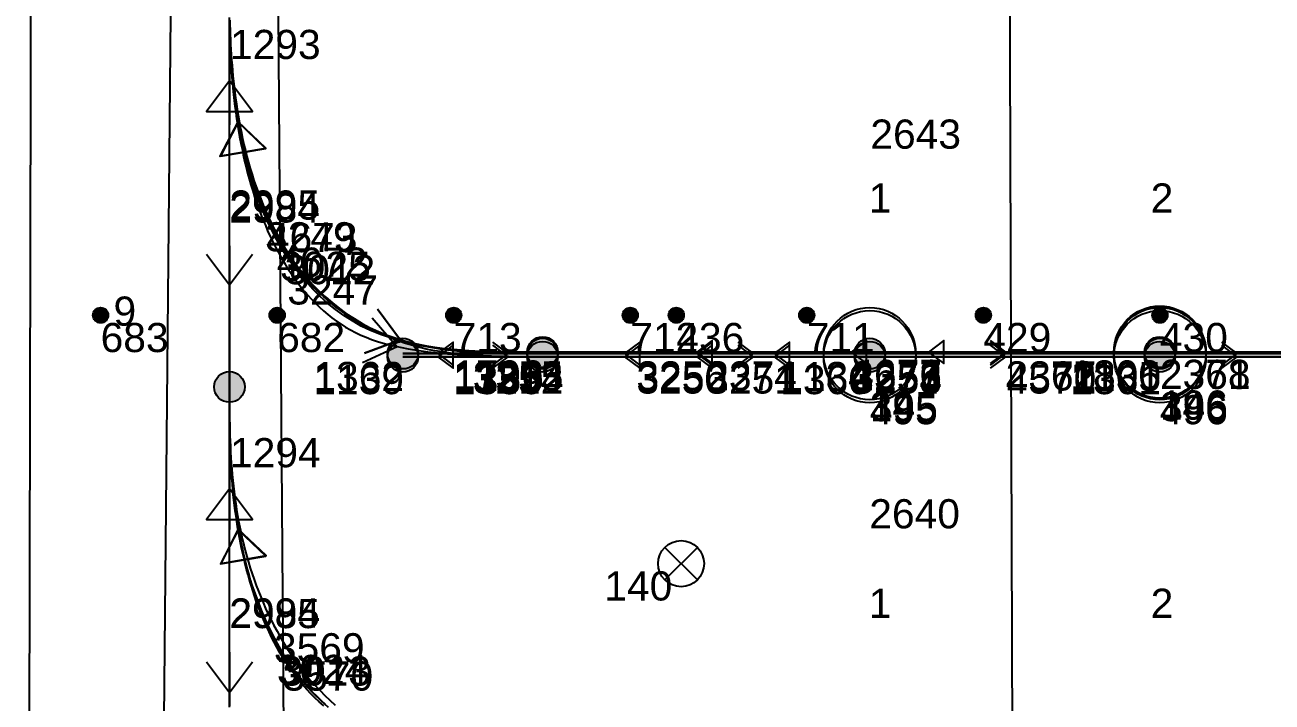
# Model space of a CAD drawing. Header units: millimetres. Extents: x 1508 to 209369, y 3688 to 146097.
# Drawn here: x 153237 to 161361, y 31442 to 35852 of the extents above; entities that cross this region are included whole.
import ezdxf

# ---------------------------------------------------------------- set-up
doc = ezdxf.new("R2010")
doc.units = ezdxf.units.MM
for name, color, linetype, true_color in [('Ndc8_Activity_DuiGao_Erceng', 1, 'Continuous', 0xff0000), ('Ndc8_Activity_DuiGao_ErcengID', 1, 'Continuous', 0xff0000), ('Ndc8_Activity_DuiGao_Sanceng', 1, 'Continuous', 0xff0000), ('Ndc8_Activity_DuiGao_SancengID', 1, 'Continuous', 0xff0000), ('Ndc8_Activity_DuiGao_Yiceng', 1, 'Continuous', 0xff0000), ('Ndc8_Activity_DuiGao_YicengID', 1, 'Continuous', 0xff0000), ('Ndc8_Cluster', 7, 'Continuous', 0x808000), ('Ndc8_Point', 7, 'Continuous', 0x000080), ('Ndc8_PointID', 7, 'Continuous', 0x000080), ('Ndc8_Reflector', 7, 'Continuous', 0x008000), ('Ndc8_ReflectorID', 7, 'Continuous', 0x008000), ('Ndc8_SD2_Bwd_AutoLoadEnabled', 7, 'Continuous', 0x0080c0), ('Ndc8_SD2_Bwd_AutoLoadEnabledID', 7, 'Continuous', 0x0080c0), ('Ndc8_SD2_Bwd_LoadOperation', 5, 'Continuous', 0x0000ff), ('Ndc8_SD2_Bwd_LoadOperationID', 5, 'Continuous', 0x0000ff), ('Ndc8_SD2_Bwd_NoForkAutoAdjust', 5, 'Continuous', 0x0000ff), ('Ndc8_SD2_Bwd_NoForkAutoAdjustID', 5, 'Continuous', 0x0000ff), ('Ndc8_SD2_Forward', 5, 'Continuous', 0x0000ff), ('Ndc8_SD2_ForwardID', 5, 'Continuous', 0x0000ff), ('Ndc8_SD2_Fwd_NoForkAutoAdjust', 5, 'Continuous', 0x0000ff), ('Ndc8_SD2_Fwd_NoForkAutoAdjustID', 5, 'Continuous', 0x0000ff), ('Ndc8_SD2_JiangCha', 5, 'Continuous', 0x0000ff), ('Ndc8_SD2_JiangChaID', 5, 'Continuous', 0x0000ff), ('Ndc8_SD2_Reverse', 5, 'Continuous', 0x0000ff), ('Ndc8_SD2_ReverseID', 5, 'Continuous', 0x0000ff), ('Ndc8_Spot', 1, 'Continuous', 0xff0000), ('Ndc8_SpotID', 1, 'Continuous', 0xff0000), ('Ndc8_Text', 7, 'Continuous', 0x000000)]:
    doc.layers.add(name, color=color, linetype=linetype, true_color=true_color)
doc.styles.add('Ndc8Style', font='arial.ttf', dxfattribs={"height": 0.2})

msp = doc.modelspace()

# ---------------------------------------------------------------- hatches: boundary and pattern name
at = {"layer": 'Ndc8_Point'}
h = msp.add_hatch(color=256, dxfattribs=at)
edge = h.paths.add_edge_path(flags=0)
edge.add_arc((155699, 33711), 100, 0, 360)
h = msp.add_hatch(color=256, dxfattribs=at)
edge = h.paths.add_edge_path(flags=0)
edge.add_arc((156609, 33721), 100, 0, 360)
h = msp.add_hatch(color=256, dxfattribs=at)
edge = h.paths.add_edge_path(flags=0)
edge.add_arc((156609, 33711), 100, 0, 360)
h = msp.add_hatch(color=256, dxfattribs=at)
edge = h.paths.add_edge_path(flags=0)
edge.add_arc((158740, 33711), 100, 0, 360)
h = msp.add_hatch(color=256, dxfattribs=at)
edge = h.paths.add_edge_path(flags=0)
edge.add_arc((160630, 33721), 100, 0, 360)
h = msp.add_hatch(color=256, dxfattribs=at)
edge = h.paths.add_edge_path(flags=0)
edge.add_arc((160630, 33711), 100, 0, 360)
h = msp.add_hatch(color=256, dxfattribs=at)
edge = h.paths.add_edge_path(flags=0)
edge.add_arc((155699, 33691), 100, 0, 360)
h = msp.add_hatch(color=256, dxfattribs=at)
edge = h.paths.add_edge_path(flags=0)
edge.add_arc((156609, 33691), 100, 0, 360)
h = msp.add_hatch(color=256, dxfattribs=at)
edge = h.paths.add_edge_path(flags=0)
edge.add_arc((158740, 33691), 100, 0, 360)
h = msp.add_hatch(color=256, dxfattribs=at)
edge = h.paths.add_edge_path(flags=0)
edge.add_arc((160630, 33691), 100, 0, 360)
h = msp.add_hatch(color=256, dxfattribs=at)
edge = h.paths.add_edge_path(flags=0)
edge.add_arc((154569, 33494), 100, 0, 360)
at = {"layer": 'Ndc8_Spot'}
h = msp.add_hatch(color=256, dxfattribs=at)
edge = h.paths.add_edge_path(flags=0)
edge.add_arc((153730, 33961), 50, 0, 360)
h = msp.add_hatch(color=256, dxfattribs=at)
edge = h.paths.add_edge_path(flags=0)
edge.add_arc((154880, 33961), 50, 0, 360)
h = msp.add_hatch(color=256, dxfattribs=at)
edge = h.paths.add_edge_path(flags=0)
edge.add_arc((156030, 33961), 50, 0, 360)
h = msp.add_hatch(color=256, dxfattribs=at)
edge = h.paths.add_edge_path(flags=0)
edge.add_arc((157180, 33961), 50, 0, 360)
h = msp.add_hatch(color=256, dxfattribs=at)
edge = h.paths.add_edge_path(flags=0)
edge.add_arc((157480, 33961), 50, 0, 360)
h = msp.add_hatch(color=256, dxfattribs=at)
edge = h.paths.add_edge_path(flags=0)
edge.add_arc((158330, 33961), 50, 0, 360)
h = msp.add_hatch(color=256, dxfattribs=at)
edge = h.paths.add_edge_path(flags=0)
edge.add_arc((159480, 33961), 50, 0, 360)
h = msp.add_hatch(color=256, dxfattribs=at)
edge = h.paths.add_edge_path(flags=0)
edge.add_arc((160630, 33961), 50, 0, 360)

# ---------------------------------------------------------------- linework, layer by layer
at = {"layer": 'Ndc8_Activity_DuiGao_Erceng'}
for centre in [(158740, 33711), (160630, 33711)]:
    msp.add_circle(centre, 300, dxfattribs=at)
at = {"layer": 'Ndc8_Activity_DuiGao_Sanceng'}
for centre in [(158740, 33691), (160630, 33691)]:
    msp.add_circle(centre, 300, dxfattribs=at)
at = {"layer": 'Ndc8_Activity_DuiGao_Yiceng'}
for centre in [(158740, 33711), (160630, 33721)]:
    msp.add_circle(centre, 300, dxfattribs=at)
at = {"layer": 'Ndc8_Cluster'}
for points in [[(153314, 55621), (153237, 17442), (159717, 17319), (159585, 55859), (155453, 55679), (155305, 56105), (158582, 58184), (158534, 58615), (155109, 56833), (154791, 57985), (154262, 57994), (153898, 55663)], [(154394, 57933), (154034, 19868), (155009, 19869), (154742, 55801), (158706, 58354), (158574, 58567), (154811, 56554), (154727, 57932)]]:
    msp.add_lwpolyline(points, close=True, dxfattribs=at)
at = {"layer": 'Ndc8_Point'}
for centre in [(155699, 33711), (156609, 33721), (156609, 33711), (158740, 33711), (160630, 33721), (160630, 33711), (155699, 33691), (156609, 33691), (158740, 33691), (160630, 33691), (154569, 33494)]:
    msp.add_circle(centre, 100, dxfattribs=at)
at = {"layer": 'Ndc8_Reflector'}
for p, q in [((157617, 32449), (157405, 32237)), ((157405, 32449), (157617, 32237))]:
    msp.add_line(p, q, dxfattribs=at)
msp.add_circle((157511, 32343), 150, dxfattribs=at)
at = {"layer": 'Ndc8_SD2_Bwd_AutoLoadEnabled'}
for points in [[(154570, 35876), (154571, 35836), (154572, 35797), (154573, 35757), (154574, 35717), (154576, 35678), (154578, 35638), (154580, 35599), (154580, 35599), (154582, 35559), (154585, 35519), (154588, 35479), (154592, 35440), (154596, 35400), (154600, 35360), (154605, 35321), (154610, 35281), (154616, 35241), (154622, 35202), (154628, 35162), (154635, 35123), (154643, 35083), (154651, 35044), (154651, 35044), (154659, 35005), (154668, 34965), (154677, 34926), (154687, 34887), (154698, 34849), (154709, 34810), (154721, 34771), (154733, 34733), (154746, 34695), (154759, 34658), (154773, 34620), (154787, 34583), (154803, 34547), (154818, 34511), (154818, 34511), (154835, 34475), (154852, 34440), (154869, 34405), (154888, 34370), (154906, 34337), (154926, 34304), (154946, 34271), (154967, 34239), (154988, 34208), (155010, 34178), (155033, 34148), (155056, 34119), (155080, 34092), (155104, 34065), (155104, 34065), (155129, 34039), (155155, 34014), (155182, 33989), (155209, 33966), (155237, 33944), (155266, 33923), (155296, 33903), (155326, 33884), (155358, 33866), (155391, 33848), (155424, 33832), (155459, 33818), (155495, 33804), (155533, 33791), (155533, 33791), (155571, 33779), (155610, 33768), (155651, 33759), (155692, 33750), (155734, 33742), (155776, 33735), (155819, 33729), (155861, 33723), (155904, 33718), (155947, 33714), (155989, 33710), (156031, 33707), (156072, 33704), (156112, 33702), (156112, 33702), (156152, 33700), (156190, 33698), (156228, 33696), (156265, 33695), (156301, 33694), (156337, 33693), (156372, 33692), (156407, 33692), (156441, 33691), (156475, 33691), (156509, 33691), (156542, 33691), (156576, 33691), (156609, 33691)], [(154571, 35883), (154572, 35843), (154573, 35804), (154574, 35763), (154576, 35723), (154578, 35681), (154581, 35640), (154584, 35597), (154584, 35597), (154587, 35554), (154591, 35511), (154595, 35467), (154600, 35422), (154606, 35377), (154612, 35331), (154619, 35285), (154627, 35239), (154635, 35192), (154644, 35144), (154655, 35097), (154666, 35049), (154678, 35001), (154691, 34952), (154691, 34952), (154704, 34904), (154720, 34855), (154736, 34806), (154753, 34757), (154772, 34709), (154792, 34660), (154813, 34612), (154836, 34564), (154860, 34516), (154886, 34469), (154913, 34423), (154942, 34377), (154973, 34331), (155006, 34287), (155006, 34287), (155040, 34243), (155076, 34200), (155114, 34158), (155154, 34118), (155196, 34079), (155240, 34041), (155285, 34005), (155332, 33971), (155382, 33939), (155433, 33908), (155485, 33880), (155540, 33855), (155597, 33831), (155655, 33811), (155655, 33811), (155715, 33793), (155778, 33778), (155841, 33765), (155906, 33754), (155973, 33745), (156040, 33738), (156109, 33732), (156179, 33728), (156249, 33725), (156320, 33723), (156392, 33722), (156464, 33721), (156537, 33721), (156609, 33721)], [(154572, 35853), (154573, 35822), (154574, 35790), (154575, 35758), (154577, 35725), (154577, 35725), (154579, 35692), (154581, 35659), (154583, 35625), (154586, 35591), (154589, 35556), (154592, 35521), (154595, 35485), (154599, 35449), (154604, 35413), (154609, 35376), (154614, 35339), (154619, 35302), (154625, 35265), (154632, 35227), (154632, 35227), (154639, 35189), (154647, 35151), (154655, 35112), (154663, 35073), (154673, 35035), (154683, 34996), (154693, 34956), (154705, 34917), (154717, 34877), (154729, 34838), (154743, 34798), (154758, 34758), (154773, 34719), (154789, 34679), (154789, 34679), (154806, 34639), (154824, 34599), (154843, 34559), (154863, 34520), (154884, 34480), (154905, 34442), (154928, 34403), (154951, 34366), (154975, 34329), (155000, 34292), (155026, 34257), (155053, 34223), (155081, 34189), (155109, 34157), (155109, 34157), (155138, 34126), (155169, 34096), (155199, 34068), (155231, 34041), (155263, 34014), (155296, 33990), (155330, 33966), (155364, 33944), (155398, 33922), (155433, 33902), (155469, 33884), (155505, 33866), (155541, 33850), (155578, 33835), (155578, 33835), (155615, 33821), (155652, 33808), (155689, 33796), (155727, 33786), (155765, 33776), (155803, 33768), (155841, 33760), (155879, 33753), (155917, 33747), (155955, 33741), (155992, 33736), (156030, 33732), (156068, 33728), (156105, 33725), (156105, 33725), (156142, 33722), (156179, 33720), (156215, 33718), (156252, 33716), (156288, 33715), (156324, 33714), (156360, 33713), (156396, 33712), (156431, 33712), (156467, 33711), (156503, 33711), (156538, 33711), (156574, 33711), (156609, 33711)], [(155534, 34003), (155683, 33802), (155448, 33715)], [(155536, 33999), (155684, 33798), (155449, 33712)], [(155499, 33945), (155662, 33756), (155435, 33652)], [(154569, 33494), (154569, 33460), (154569, 33425), (154569, 33391), (154569, 33357), (154569, 33322), (154570, 33288), (154570, 33253), (154571, 33219), (154571, 33184), (154572, 33150), (154573, 33115), (154575, 33080), (154576, 33045), (154578, 33011), (154578, 33011), (154580, 32976), (154582, 32941), (154585, 32906), (154588, 32870), (154591, 32835), (154595, 32800), (154599, 32765), (154603, 32730), (154608, 32694), (154613, 32659), (154618, 32624), (154624, 32589), (154630, 32553), (154637, 32518), (154637, 32518), (154643, 32483), (154651, 32448), (154659, 32413), (154667, 32378), (154676, 32343), (154685, 32308), (154695, 32273), (154705, 32238), (154716, 32203), (154728, 32168), (154740, 32133), (154753, 32098), (154767, 32064), (154781, 32029), (154781, 32029), (154796, 31994), (154811, 31959), (154828, 31925), (154845, 31891), (154862, 31856), (154881, 31823), (154900, 31789), (154920, 31756), (154941, 31723), (154963, 31691), (154985, 31659), (155008, 31628), (155032, 31597), (155057, 31567), (155057, 31567), (155083, 31538), (155109, 31509), (155137, 31481), (155165, 31454), (155193, 31428)], [(154569, 33494), (154569, 33459), (154569, 33424), (154569, 33389), (154569, 33354), (154570, 33319), (154570, 33284), (154571, 33249), (154571, 33213), (154572, 33178), (154573, 33142), (154575, 33106), (154577, 33070), (154579, 33034), (154581, 32997), (154581, 32997), (154584, 32960), (154587, 32923), (154591, 32885), (154595, 32848), (154600, 32810), (154605, 32772), (154610, 32734), (154616, 32696), (154622, 32657), (154629, 32619), (154637, 32581), (154645, 32542), (154653, 32504), (154662, 32466), (154662, 32466), (154672, 32428), (154682, 32390), (154693, 32352), (154705, 32314), (154717, 32276), (154730, 32239), (154743, 32201), (154758, 32164), (154773, 32126), (154788, 32089), (154805, 32052), (154822, 32014), (154840, 31977), (154859, 31940), (154859, 31940), (154879, 31903), (154900, 31867), (154921, 31830), (154943, 31793), (154967, 31757), (154991, 31721), (155016, 31686), (155043, 31651), (155070, 31616), (155098, 31582), (155128, 31549), (155159, 31516), (155190, 31484), (155224, 31453), (155224, 31453), (155258, 31422)]]:
    msp.add_lwpolyline(points, dxfattribs=at)
at = {"layer": 'Ndc8_SD2_Bwd_LoadOperation'}
for points in [[(159525, 33796), (159625, 33721), (159525, 33646)], [(156609, 33721), (164650, 33721)], [(156609, 33721), (166660, 33721)], [(156609, 33721), (160630, 33721)], [(157880, 33786), (157980, 33711), (157880, 33636)], [(157880, 33766), (157980, 33691), (157880, 33616)], [(159525, 33786), (159625, 33711), (159525, 33636)], [(159525, 33766), (159625, 33691), (159525, 33616)], [(161032, 33786), (161132, 33711), (161032, 33636)], [(161032, 33766), (161132, 33691), (161032, 33616)], [(155699, 33711), (158740, 33711)], [(155699, 33691), (158740, 33691)], [(156609, 33711), (162640, 33711)], [(156609, 33711), (160630, 33711)], [(156609, 33691), (160630, 33691)], [(156609, 33691), (162640, 33691)]]:
    msp.add_lwpolyline(points, dxfattribs=at)
at = {"layer": 'Ndc8_SD2_Bwd_NoForkAutoAdjust'}
for points in [[(156282, 33786), (156382, 33711), (156282, 33636)], [(156282, 33766), (156382, 33691), (156282, 33616)], [(155699, 33711), (156609, 33711)], [(155699, 33691), (156609, 33691)]]:
    msp.add_lwpolyline(points, dxfattribs=at)
at = {"layer": 'Ndc8_SD2_Forward'}
for points in [[(154569, 33494), (154569, 33557), (154569, 33621), (154569, 33684), (154569, 33747), (154569, 33810), (154569, 33874), (154569, 33937), (154569, 34000), (154569, 34064), (154569, 34127), (154569, 34190), (154569, 34254), (154569, 34317), (154569, 34380), (154569, 34380), (154569, 34443), (154569, 34507), (154569, 34570), (154569, 34633), (154569, 34697), (154569, 34760), (154569, 34824), (154569, 34887), (154569, 34950), (154569, 35014), (154569, 35077), (154569, 35140), (154569, 35204), (154569, 35267), (154569, 35267), (154569, 35330), (154569, 35393), (154569, 35457), (154569, 35520), (154569, 35583), (154569, 35647), (154569, 35710), (154569, 35773), (154569, 35837), (154569, 35900)], [(154569, 35488), (154419, 35288), (154719, 35288), (154569, 35488)], [(154569, 31408), (154569, 31471), (154569, 31534), (154569, 31597), (154569, 31660), (154569, 31724), (154569, 31724), (154569, 31787), (154569, 31850), (154569, 31914), (154569, 31977), (154569, 32041), (154569, 32104), (154569, 32167), (154569, 32231), (154569, 32294), (154569, 32358), (154569, 32421), (154569, 32485), (154569, 32548), (154569, 32611), (154569, 32611), (154569, 32675), (154569, 32738), (154569, 32801), (154569, 32864), (154569, 32927), (154569, 32990), (154569, 33053), (154569, 33116), (154569, 33179), (154569, 33242), (154569, 33305), (154569, 33368), (154569, 33431), (154569, 33494)], [(154569, 32831), (154419, 32631), (154719, 32631), (154569, 32831)]]:
    msp.add_lwpolyline(points, dxfattribs=at)
at = {"layer": 'Ndc8_SD2_Fwd_NoForkAutoAdjust'}
for points in [[(157614, 33721), (157714, 33646), (157714, 33796), (157614, 33721)], [(158619, 33721), (158719, 33646), (158719, 33796), (158619, 33721)], [(159122, 33721), (159222, 33646), (159222, 33796), (159122, 33721)], [(155927, 33711), (156027, 33636), (156027, 33786), (155927, 33711)], [(155927, 33691), (156027, 33616), (156027, 33766), (155927, 33691)], [(166660, 33721), (156609, 33721)], [(164650, 33721), (156609, 33721)], [(160630, 33721), (156609, 33721)], [(157142, 33711), (157242, 33636), (157242, 33786), (157142, 33711)], [(157142, 33691), (157242, 33616), (157242, 33766), (157142, 33691)], [(157614, 33711), (157714, 33636), (157714, 33786), (157614, 33711)], [(157614, 33691), (157714, 33616), (157714, 33766), (157614, 33691)], [(158117, 33711), (158217, 33636), (158217, 33786), (158117, 33711)], [(158117, 33691), (158217, 33616), (158217, 33766), (158117, 33691)], [(156609, 33711), (155699, 33711)], [(156609, 33691), (155699, 33691)], [(162640, 33711), (156609, 33711)], [(160630, 33711), (156609, 33711)], [(158740, 33711), (156609, 33711)], [(158740, 33691), (156609, 33691)], [(160630, 33691), (156609, 33691)], [(162640, 33691), (156609, 33691)]]:
    msp.add_lwpolyline(points, dxfattribs=at)
at = {"layer": 'Ndc8_SD2_JiangCha'}
for points in [[(156609, 33691), (156553, 33691), (156497, 33691), (156441, 33691), (156386, 33692), (156331, 33693), (156276, 33695), (156221, 33697), (156167, 33700), (156114, 33704), (156061, 33709), (156009, 33715), (155958, 33722), (155908, 33730), (155859, 33739), (155859, 33739), (155810, 33751), (155763, 33763), (155717, 33777), (155672, 33792), (155627, 33809), (155584, 33826), (155542, 33845), (155502, 33865), (155462, 33886), (155423, 33908), (155386, 33930), (155349, 33954), (155314, 33978), (155280, 34003), (155280, 34003), (155247, 34029), (155216, 34055), (155185, 34082), (155155, 34109), (155127, 34137), (155100, 34165), (155073, 34193), (155048, 34222), (155024, 34252), (155000, 34281), (154978, 34311), (154956, 34341), (154936, 34371), (154916, 34402), (154916, 34402), (154897, 34432), (154879, 34463), (154862, 34493), (154846, 34524), (154830, 34555), (154815, 34586), (154801, 34617), (154787, 34648), (154774, 34679), (154762, 34710), (154750, 34741), (154739, 34772), (154728, 34803), (154718, 34835), (154718, 34835), (154708, 34866), (154699, 34897), (154690, 34929), (154681, 34960), (154673, 34992), (154665, 35023), (154658, 35055), (154651, 35086), (154645, 35118), (154638, 35149), (154632, 35181), (154627, 35212), (154622, 35244), (154617, 35275), (154617, 35275), (154612, 35307), (154608, 35338), (154604, 35369), (154600, 35401), (154596, 35432), (154593, 35464), (154590, 35495), (154587, 35526), (154585, 35558), (154582, 35589), (154580, 35620), (154578, 35652), (154577, 35683), (154575, 35714), (154575, 35714), (154574, 35745), (154573, 35777), (154572, 35808), (154571, 35839), (154571, 35871)], [(156609, 33721), (156528, 33721), (156447, 33721), (156367, 33722), (156287, 33724), (156208, 33726), (156129, 33730), (156052, 33735), (155975, 33742), (155901, 33751), (155827, 33763), (155756, 33777), (155686, 33793), (155618, 33813), (155553, 33835), (155553, 33835), (155489, 33862), (155428, 33891), (155370, 33924), (155314, 33960), (155260, 33999), (155208, 34040), (155159, 34084), (155112, 34131), (155068, 34180), (155025, 34230), (154985, 34283), (154947, 34338), (154911, 34394), (154878, 34452), (154878, 34452), (154847, 34511), (154818, 34571), (154791, 34633), (154765, 34695), (154742, 34758), (154721, 34822), (154701, 34886), (154684, 34950), (154667, 35014), (154653, 35079), (154640, 35143), (154628, 35207), (154618, 35270), (154609, 35333), (154609, 35333), (154601, 35395), (154594, 35456), (154588, 35516), (154583, 35576), (154579, 35636), (154576, 35694), (154574, 35753), (154572, 35811), (154571, 35868)], [(156609, 33711), (156568, 33711), (156527, 33711), (156486, 33711), (156445, 33711), (156404, 33712), (156363, 33712), (156322, 33713), (156281, 33714), (156240, 33716), (156200, 33718), (156159, 33720), (156119, 33723), (156078, 33726), (156038, 33730), (156038, 33730), (155998, 33734), (155959, 33739), (155919, 33744), (155880, 33750), (155841, 33758), (155802, 33765), (155763, 33774), (155725, 33784), (155687, 33795), (155649, 33806), (155612, 33819), (155575, 33833), (155539, 33849), (155503, 33865), (155503, 33865), (155467, 33883), (155431, 33902), (155397, 33922), (155362, 33944), (155329, 33966), (155296, 33990), (155263, 34014), (155232, 34040), (155201, 34066), (155170, 34093), (155141, 34120), (155113, 34149), (155085, 34178), (155059, 34207), (155059, 34207), (155033, 34237), (155008, 34267), (154985, 34298), (154962, 34329), (154940, 34361), (154919, 34393), (154899, 34425), (154880, 34457), (154861, 34489), (154844, 34522), (154827, 34555), (154811, 34588), (154795, 34621), (154781, 34655), (154781, 34655), (154767, 34688), (154754, 34721), (154741, 34754), (154729, 34788), (154718, 34822), (154707, 34855), (154697, 34889), (154687, 34923), (154678, 34957), (154669, 34991), (154661, 35025), (154653, 35059), (154646, 35094), (154639, 35129), (154639, 35129), (154633, 35163), (154626, 35198), (154621, 35233), (154615, 35269), (154610, 35304), (154605, 35340), (154601, 35376), (154597, 35412), (154593, 35448), (154589, 35484), (154586, 35520), (154583, 35557), (154581, 35593), (154579, 35630), (154579, 35630), (154577, 35667), (154575, 35704), (154574, 35741), (154573, 35778), (154572, 35815), (154571, 35853)], [(154623, 35220), (154507, 34998), (154803, 35047), (154623, 35220)], [(154625, 35222), (154510, 35000), (154806, 35050), (154625, 35222)], [(154626, 35220), (154511, 34998), (154807, 35048), (154626, 35220)], [(155183, 31416), (155154, 31442), (155126, 31469), (155099, 31496), (155073, 31524), (155048, 31553), (155023, 31582), (155023, 31582), (155000, 31612), (154977, 31642), (154956, 31673), (154935, 31704), (154915, 31736), (154896, 31767), (154878, 31799), (154860, 31832), (154843, 31865), (154827, 31898), (154812, 31931), (154797, 31964), (154783, 31998), (154769, 32032), (154769, 32032), (154756, 32066), (154744, 32099), (154732, 32134), (154721, 32168), (154710, 32202), (154700, 32236), (154690, 32271), (154681, 32305), (154672, 32340), (154664, 32374), (154656, 32409), (154648, 32443), (154641, 32478), (154635, 32513), (154635, 32513), (154628, 32548), (154622, 32583), (154617, 32617), (154612, 32652), (154607, 32687), (154602, 32722), (154598, 32757), (154594, 32792), (154591, 32827), (154588, 32862), (154585, 32897), (154582, 32932), (154580, 32967), (154578, 33002), (154578, 33002), (154576, 33037), (154575, 33072), (154573, 33108), (154572, 33143), (154571, 33178), (154571, 33213), (154570, 33248), (154570, 33283), (154569, 33318), (154569, 33353), (154569, 33389), (154569, 33424), (154569, 33459), (154569, 33494)], [(155215, 31405), (155166, 31449), (155119, 31495), (155074, 31543), (155031, 31593), (154990, 31645), (154951, 31700), (154915, 31756), (154915, 31756), (154881, 31814), (154849, 31873), (154819, 31934), (154791, 31996), (154766, 32059), (154742, 32123), (154720, 32188), (154700, 32253), (154682, 32318), (154665, 32384), (154650, 32449), (154637, 32515), (154625, 32580), (154614, 32644), (154614, 32644), (154605, 32708), (154598, 32771), (154591, 32833), (154586, 32895), (154581, 32957), (154577, 33018), (154575, 33078), (154573, 33138), (154571, 33198), (154570, 33257), (154569, 33317), (154569, 33376), (154569, 33435), (154569, 33494)], [(154625, 32564), (154511, 32342), (154806, 32392), (154625, 32564)], [(154627, 32568), (154514, 32345), (154809, 32397), (154627, 32568)]]:
    msp.add_lwpolyline(points, dxfattribs=at)
at = {"layer": 'Ndc8_SD2_Reverse'}
for points in [[(154569, 35866), (154569, 35827), (154569, 35786), (154569, 35744), (154569, 35700), (154569, 35654), (154569, 35607), (154569, 35607), (154569, 35558), (154569, 35507), (154569, 35454), (154569, 35400), (154569, 35344), (154569, 35287), (154569, 35229), (154568, 35170), (154568, 35111), (154568, 35050), (154568, 34989), (154568, 34928), (154568, 34867), (154568, 34805), (154568, 34805), (154568, 34744), (154568, 34682), (154568, 34622), (154568, 34561), (154568, 34502), (154568, 34443), (154569, 34385), (154569, 34328), (154569, 34272), (154569, 34218), (154569, 34165), (154569, 34113), (154569, 34064), (154569, 34016), (154569, 34016), (154569, 33970), (154569, 33926), (154569, 33884), (154569, 33844), (154569, 33805), (154569, 33767), (154569, 33730), (154569, 33695), (154569, 33660), (154569, 33626), (154569, 33592), (154569, 33559), (154569, 33527), (154569, 33494)], [(154719, 34357), (154569, 34157), (154419, 34357)], [(154569, 33494), (154569, 33462), (154569, 33430), (154569, 33397), (154569, 33364), (154569, 33330), (154569, 33295), (154569, 33260), (154569, 33223), (154569, 33185), (154569, 33146), (154569, 33105), (154569, 33063), (154569, 33018), (154569, 32972), (154569, 32972), (154569, 32923), (154569, 32872), (154569, 32819), (154569, 32765), (154569, 32709), (154569, 32652), (154569, 32593), (154568, 32533), (154568, 32473), (154568, 32412), (154568, 32350), (154568, 32288), (154568, 32226), (154568, 32163), (154568, 32163), (154568, 32101), (154568, 32039), (154568, 31978), (154568, 31917), (154568, 31857), (154568, 31797), (154569, 31739), (154569, 31681), (154569, 31625), (154569, 31570), (154569, 31517), (154569, 31465), (154569, 31415)], [(154719, 31702), (154569, 31502), (154419, 31702)]]:
    msp.add_lwpolyline(points, dxfattribs=at)
at = {"layer": 'Ndc8_Spot'}
for centre in [(153730, 33961), (154880, 33961), (156030, 33961), (157180, 33961), (157480, 33961), (158330, 33961), (159480, 33961), (160630, 33961)]:
    msp.add_circle(centre, 50, dxfattribs=at)

# ---------------------------------------------------------------- texts
at = {"layer": 'Ndc8_Activity_DuiGao_ErcengID', "style": 'Ndc8Style'}
for s, p in [('345', (158740, 33271)), ('346', (160630, 33271))]:
    msp.add_text(s, height=190, dxfattribs=at).set_placement(p)
at = {"layer": 'Ndc8_Activity_DuiGao_SancengID', "style": 'Ndc8Style'}
for s, p in [('495', (158740, 33251)), ('496', (160630, 33251))]:
    msp.add_text(s, height=190, dxfattribs=at).set_placement(p)
at = {"layer": 'Ndc8_Activity_DuiGao_YicengID', "style": 'Ndc8Style'}
for s, p in [('196', (160630, 33281)), ('195', (158740, 33271))]:
    msp.add_text(s, height=190, dxfattribs=at).set_placement(p)
at = {"layer": 'Ndc8_PointID', "style": 'Ndc8Style'}
for s, p in [('1293', (154573, 35630)), ('1362', (155116, 33467)), ('1139', (155116, 33447)), ('1796', (156026, 33477)), ('1133', (156026, 33467)), ('1359', (156026, 33447)), ('1134', (158157, 33467)), ('1360', (158157, 33447)), ('1800', (160047, 33477)), ('1135', (160047, 33467)), ('1361', (160047, 33447)), ('1294', (154573, 32971))]:
    msp.add_text(s, height=190, dxfattribs=at).set_placement(p)
at = {"layer": 'Ndc8_ReflectorID', "style": 'Ndc8Style'}
msp.add_text('140', height=190, dxfattribs=at).set_placement((157011, 32103))
at = {"layer": 'Ndc8_SD2_Bwd_AutoLoadEnabledID', "style": 'Ndc8Style'}
for s, p in [('4673', (154813, 34372)), ('3012', (154928, 34163)), ('3247', (154946, 34031)), ('3569', (154859, 31700)), ('3013', (154900, 31549))]:
    msp.add_text(s, height=190, dxfattribs=at).set_placement(p)
at = {"layer": 'Ndc8_SD2_Bwd_LoadOperationID', "style": 'Ndc8Style'}
for s, p in [('3256', (157220, 33471)), ('3250', (157220, 33451)), ('4676', (158620, 33481)), ('3257', (158620, 33471)), ('3253', (158620, 33451)), ('4570', (159625, 33451)), ('2367', (159625, 33471)), ('2368', (160630, 33481))]:
    msp.add_text(s, height=190, dxfattribs=at).set_placement(p)
at = {"layer": 'Ndc8_SD2_Bwd_NoForkAutoAdjustID', "style": 'Ndc8Style'}
for s, p in [('3313', (156154, 33471)), ('3314', (156154, 33451))]:
    msp.add_text(s, height=190, dxfattribs=at).set_placement(p)
at = {"layer": 'Ndc8_SD2_ForwardID', "style": 'Ndc8Style'}
for s, p in [('2995', (154569, 34584)), ('2994', (154569, 31927))]:
    msp.add_text(s, height=190, dxfattribs=at).set_placement(p)
at = {"layer": 'Ndc8_SD2_Fwd_NoForkAutoAdjustID', "style": 'Ndc8Style'}
for s, p in [('3255', (156154, 33471)), ('3252', (156154, 33451)), ('3251', (157675, 33451)), ('2374', (157675, 33471)), ('4677', (158620, 33481)), ('3254', (158620, 33451)), ('2373', (158620, 33471)), ('4571', (159625, 33451)), ('2372', (159625, 33471)), ('2371', (160630, 33481))]:
    msp.add_text(s, height=190, dxfattribs=at).set_placement(p)
at = {"layer": 'Ndc8_SD2_JiangChaID', "style": 'Ndc8Style'}
for s, p in [('3249', (154801, 34377)), ('4672', (154878, 34212)), ('3025', (154899, 34185)), ('3024', (154878, 31559)), ('3570', (154915, 31516))]:
    msp.add_text(s, height=190, dxfattribs=at).set_placement(p)
at = {"layer": 'Ndc8_SD2_ReverseID', "style": 'Ndc8Style'}
for s, p in [('2984', (154568, 34565)), ('2985', (154568, 31923))]:
    msp.add_text(s, height=190, dxfattribs=at).set_placement(p)
at = {"layer": 'Ndc8_SpotID', "style": 'Ndc8Style'}
for s, p in [('683', (153730, 33721)), ('682', (154880, 33721)), ('713', (156030, 33721)), ('712', (157180, 33721)), ('436', (157480, 33721)), ('711', (158330, 33721)), ('429', (159480, 33721)), ('430', (160630, 33721))]:
    msp.add_text(s, height=190, dxfattribs=at).set_placement(p)
at = {"layer": 'Ndc8_Text', "char_height": 190, "attachment_point": 1, "style": 'Ndc8Style'}
for s, insert, width in [('2643', (158744, 35236), 1288), ('1', (158734, 34820), 322), ('2', (160570, 34820), 322), ('9', (153814, 34083), 322), ('2640', (158737, 32763), 1288), ('1', (158734, 32180), 322), ('2', (160570, 32180), 322)]:
    msp.add_mtext(s, dxfattribs=dict(at, insert=insert, width=width))

doc.saveas('drawing.dxf')
